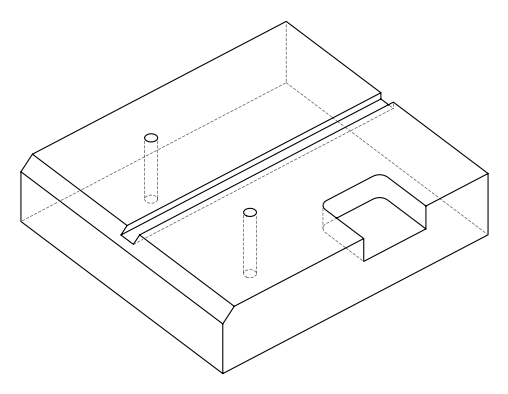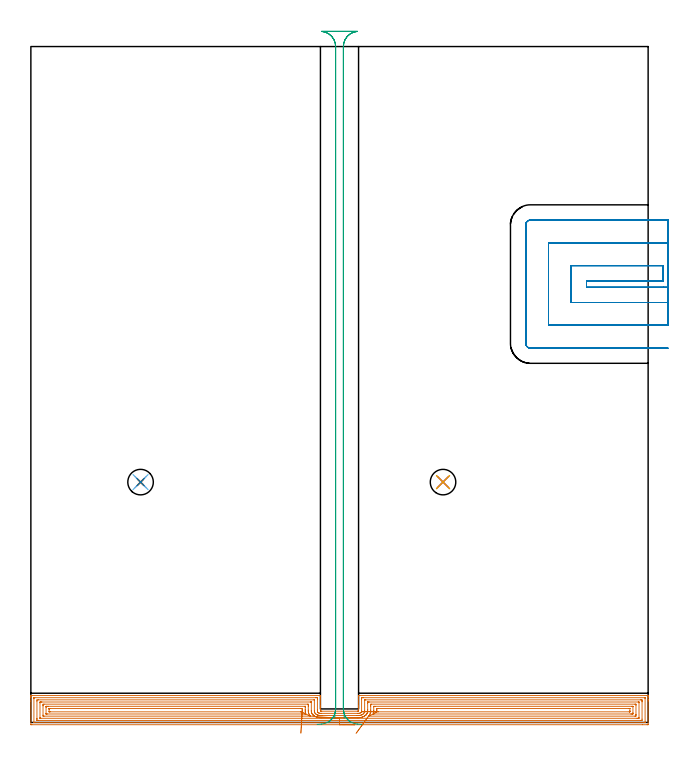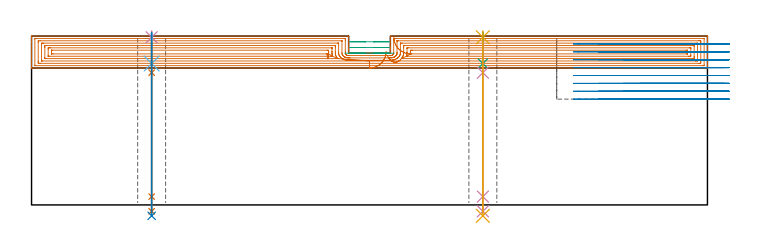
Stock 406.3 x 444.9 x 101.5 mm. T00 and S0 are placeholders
(PLAN: 11 operations, 8 tool changes, 46.5 min)
(1 AREA_MILL | FG_CHAMFER_SURFACE | UGT0205_001 | 22.87 min | 74856 mm3)
(2 MILL_SLOT | SLOT_PARTIAL_RECTANGULAR | UGT0201_094 | Follow Part, ap 5, ae 75% | 15.75 min | 355344 mm3)
(3 MILL_RECTANGULAR_SLOT | SLOT_RECTANGULAR | UGT0201_094 | Follow Part, ap 5, ae 75% | 5.74 min | 111420 mm3)
(4 SPOT_DRILL | STEP1HOLE | NXT0321_9005460120000 | 0.03 min | 0 mm3)
(5 SPOT_DRILL_1 | STEP1HOLE_1 | NXT0321_9005460120000 | 0.03 min | 8 mm3)
(6 DRILL_BLIND_HOLE_INTO_CENTER | STEP1HOLE | NXT0301_081 | 0.08 min | 1437 mm3)
(7 GUN_DRILL_THROUGH_HOLE | STEP1HOLE | UGT0307_007 | 0.52 min | 6720 mm3)
(8 DRILL_TO_ENLARGE_THROUGH_HOLE | STEP1HOLE | UGT0301_291 | 0.44 min | 14287 mm3)
(9 DRILL_BLIND_HOLE_INTO_CENTER_1 | STEP1HOLE_1 | NXT0301_081 | 0.08 min | 1441 mm3)
(10 GUN_DRILL_THROUGH_HOLE_1 | STEP1HOLE_1 | UGT0307_007 | 0.52 min | 6721 mm3)
(11 DRILL_TO_ENLARGE_THROUGH_HOLE_1 | STEP1HOLE_1 | UGT0301_291 | 0.44 min | 14289 mm3)
(TOOL UGT0205_001 | Chamfer Mill 20 x 3 x 45 deg. | D20 FL50 Z2)
(TOOL UGT0201_094 | End mill 20 mm | D20 FL38 Z4)
(TOOL NXT0321_9005460120000 | NC Spot Drill, 142deg, 12mm, Carbide, Uncoated | D12 PA142 FL30 Z2)
(TOOL NXT0301_081 | Carbide Drill 11mm [860.1-1100-033A1-MM 2214] | D11 PA140 FL55 Z2)
(TOOL UGT0307_007 | Gun Drill 10 mm | D10 PA130 FL24 Z1)
(TOOL UGT0301_291 | Twist Drill 16.8 mm | D16.8 PA118 FL125 Z2)
(OP 1 AREA_MILL)
G17 G21 G94 G90
T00 M6
G54
G17 G0 G90 X213.15 Y-1.5 S1061 M3
G43 Z111.5 H0
Z92.3
G94 G1 X213.112 Z91.428 F250.
X212.998 Z90.563
X212.809 Z89.712
X212.547 Z88.88
X212.213 Z88.074
X211.81 Z87.3
X211.342 Z86.564
X210.81 Z85.872
X210.221 Z85.229
X209.578 Z84.64
X208.886 Z84.108
X208.15 Z83.64
X207.376 Z83.237
X206.57 Z82.903
X205.738 Z82.641
X204.886 Z82.452
X204.022 Z82.338
X203.15 Z82.3
X0.629
X0.128 Y-1.495 Z82.303
X0.01 Y-1.492 Z82.306
X0. Y-1.37 Z82.428
Y14.061 Z97.857
Y16.432 Z100.227
Y17.146 Z100.946
Y17.382 Z101.182
X0.003 Y17.543 Z101.336
X0.01 Y17.697 Z101.489
X0.182 Y17.7 Z101.5
X190.185
X190.59 Y17.693 Z101.493
X190.6 Y17.338 Z101.137
Y11.107 Z94.907
Y10.293 Z94.087
Y9.886 Z93.68
Y7.661 Z91.456
Y7.458 Z91.258
Y7.4 Z91.2
X190.718
X191.079 Y7.402 Z91.197
X191.318 Y7.412 Z91.187
X191.358 Y7.411
X191.449 Y7.4 Z91.2
X214.999
X215.032 Y7.405 Z91.194
X215.09 Y7.4 Z91.2
X215.221 Y7.402 Z91.198
X215.582 Y7.4 Z91.2
X215.7
Y7.458 Z91.258
Y7.661 Z91.456
Y9.886 Z93.68
Y10.293 Z94.087
Y11.107 Z94.907
Y17.338 Z101.138
X215.71 Y17.693 Z101.493
X216.115 Y17.7 Z101.5
X406.118
X406.29 Y17.697 Z101.489
X406.297 Y17.543 Z101.336
X406.3 Y17.382 Z101.182
Y17.146 Z100.946
Y16.432 Z100.227
Y15.198 Z98.995
Y14.678 Z98.473
Y14.061 Z97.857
Y-1.11 Z82.688
X406.297 Y-1.373 Z82.425
X406.29 Y-1.492 Z82.306
X406.168 Y-1.499 Z82.299
X405.671 Y-1.5 Z82.3
X402.507
X203.15
Y-0.086 Z83.714
X2.417 Y-0.085 Z83.715
X2.266
X2.057 Y-0.08 Z83.72
X2.013 Y-0.079 Z83.721
X2.008 Y-0.05 Z83.75
X2.004 Y-0.015 Z83.785
X2.001 Y0.176 Z83.976
X2. Y15.964 Z99.764
X2.002 Y16.101 Z99.901
X2.006 Y16.21 Z100.01
X2.01 Y16.276 Z100.076
X2.046 Y16.279 Z100.079
X2.417 Y16.284 Z100.084
X2.567 Y16.285 Z100.085
X187.653
X188.397 Y16.281 Z100.081
X188.554 Y16.279 Z100.079
X188.592 Y16.271 Z100.071
X188.594 Y16.265 Z100.065
X188.598 Y16.235 Z100.035
X188.6 Y15.555 Z99.355
Y15.356 Z99.156
Y8.339 Z92.139
X188.602 Y7.661 Z91.461
X188.605 Y7.457 Z91.257
X188.616 Y7.289 Z91.089
X188.655 Y7.103 Z90.903
X188.725 Y6.928 Z90.728
X188.81 Y6.784 Z90.584
X188.907 Y6.66 Z90.46
X189.035 Y6.531 Z90.331
X189.291 Y6.339 Z90.139
X189.607 Y6.181 Z89.981
X189.819 Y6.106 Z89.906
X190.04 Y6.049 Z89.849
X190.185 Y6.024 Z89.824
X190.388 Y6.001 Z89.801
X190.592 Y5.993 Z89.793
X191.119 Y5.986 Z89.786
X215.221
X215.627 Y5.993 Z89.793
X216.01 Y6.01 Z89.81
X216.115 Y6.024 Z89.824
X216.463 Y6.1 Z89.9
X216.719 Y6.191 Z89.991
X217.009 Y6.339 Z90.139
X217.266 Y6.532 Z90.332
X217.352 Y6.616 Z90.416
X217.49 Y6.784 Z90.584
X217.629 Y7.053 Z90.853
X217.687 Y7.325 Z91.125
X217.695 Y7.661 Z91.461
X217.699 Y7.862 Z91.662
X217.701 Y15.555 Z99.355
X217.702 Y15.753 Z99.553
X217.71 Y15.954 Z99.754
X217.727 Y16.279 Z100.079
X217.903 Y16.282 Z100.082
X218.054 Y16.284 Z100.084
X218.797 Y16.286 Z100.086
X218.947
X403.883 Y16.285 Z100.085
X404.034 Y16.284 Z100.084
X404.243 Y16.28 Z100.08
X404.287 Y16.279 Z100.079
X404.292 Y16.25 Z100.05
X404.296 Y16.215 Z100.015
X404.299 Y16.024 Z99.824
X404.3 Y0.236 Z84.036
X404.298 Y0.099 Z83.899
X404.294 Y-0.01 Z83.79
X404.29 Y-0.077 Z83.723
X404.254 Y-0.079 Z83.721
X403.883 Y-0.084 Z83.716
X403.733 Y-0.085 Z83.715
X203.15 Y-0.086 Z83.714
Y1.328 Z85.128
X5.1 Y1.329 Z85.129
X4.401 Y1.33 Z85.13
X4.205 Y1.332 Z85.132
X4.018 Y1.335 Z85.135
X4.009 Y1.522 Z85.322
X4.003 Y1.721 Z85.521
X4. Y2.399 Z86.199
Y2.6 Z86.4
X4.001 Y14.002 Z97.802
X4.01 Y14.678 Z98.478
X4.016 Y14.864 Z98.664
X5.1 Y14.871 Z98.671
X186.412
X186.518 Y14.87 Z98.67
X186.534
X186.576 Y14.865 Z98.665
X186.599 Y14.687 Z98.487
X186.6 Y14.678 Z98.478
Y7.67 Z91.47
X186.609 Y7.228 Z91.028
X186.706 Y6.784 Z90.584
X186.755 Y6.641 Z90.441
X186.888 Y6.369 Z90.169
X187.023 Y6.15 Z89.95
X187.214 Y5.907 Z89.707
X187.503 Y5.621 Z89.421
X187.755 Y5.43 Z89.23
X188.015 Y5.251 Z89.051
X188.365 Y5.061 Z88.861
X188.397 Y5.045 Z88.845
X188.429 Y5.03 Z88.83
X188.637 Y4.944 Z88.744
X188.815 Y4.879 Z88.679
X189.053 Y4.799 Z88.599
X189.291 Y4.737 Z88.537
X189.672 Y4.656 Z88.456
X190.185 Y4.594 Z88.394
X190.645 Y4.579 Z88.379
X191.079 Y4.575 Z88.375
X191.546 Y4.572 Z88.372
X214.793
X215.221 Y4.575 Z88.375
X215.681 Y4.579 Z88.379
X216.115 Y4.598 Z88.398
X216.515 Y4.638 Z88.438
X217.009 Y4.739 Z88.539
X217.245 Y4.799 Z88.599
X217.875 Y5.03 Z88.83
X217.894 Y5.039 Z88.839
X217.903 Y5.043 Z88.843
X218.246 Y5.228 Z89.028
X218.456 Y5.365 Z89.165
X218.797 Y5.621 Z89.421
X218.946 Y5.761 Z89.561
X219.083 Y5.907 Z89.707
X219.342 Y6.25 Z90.05
X219.453 Y6.461 Z90.261
X219.526 Y6.605 Z90.405
X219.592 Y6.784 Z90.584
X219.614 Y6.86 Z90.66
X219.691 Y7.223 Z91.023
X219.7 Y7.653 Z91.453
Y7.661 Z91.461
Y14.678 Z98.478
X219.703 Y14.787 Z98.587
X219.706 Y14.84 Z98.64
X219.709 Y14.861 Z98.661
X219.798 Y14.864 Z98.664
X220.192 Y14.87 Z98.67
X220.389 Y14.871 Z98.671
X401.2
X401.899 Y14.87 Z98.67
X402.094 Y14.868 Z98.668
X402.282 Y14.865 Z98.665
X402.291 Y14.678 Z98.478
X402.297 Y14.479 Z98.279
X402.3 Y13.801 Z97.601
Y13.6 Z97.4
X402.299 Y2.198 Z85.998
X402.29 Y1.522 Z85.322
X402.284 Y1.335 Z85.135
X401.2 Y1.329 Z85.129
X203.15 Y1.328 Z85.128
Y2.743 Z86.543
X6.537
X6.149 Y2.745 Z86.545
X6.082 Y2.746 Z86.546
X6.018 Y2.749 Z86.549
X6.01 Y2.842 Z86.642
X6. Y3.27 Z87.07
Y12.918 Z96.718
X6.01 Y13.359 Z97.159
X6.027 Y13.45 Z97.25
X6.163 Y13.453 Z97.253
X6.346 Y13.456 Z97.256
X6.888 Y13.457 Z97.257
X7.238
X183.926
X184.278 Y13.456 Z97.256
X184.558 Y13.452 Z97.252
X184.584 Y13.451 Z97.251
X184.59 Y13.418 Z97.218
X184.595 Y13.326 Z97.126
X184.599 Y13.141 Z96.941
X184.601 Y7.876 Z91.676
X184.604 Y7.661 Z91.461
X184.614 Y7.328 Z91.128
X184.621 Y7.158 Z90.958
X184.647 Y6.954 Z90.754
X184.686 Y6.784 Z90.584
X184.82 Y6.29 Z90.09
X184.998 Y5.907 Z89.707
X185.246 Y5.49 Z89.29
X185.558 Y5.115 Z88.915
X185.636 Y5.03 Z88.83
X185.714 Y4.949 Z88.749
X185.803 Y4.866 Z88.666
X185.963 Y4.719 Z88.519
X186.319 Y4.437 Z88.237
X186.609 Y4.243 Z88.043
X186.753 Y4.153 Z87.953
X187.243 Y3.899 Z87.699
X187.503 Y3.778 Z87.578
X187.755 Y3.674 Z87.474
X188.123 Y3.544 Z87.344
X188.397 Y3.463 Z87.263
X189.201 Y3.276 Z87.076
X189.291 Y3.261 Z87.061
X189.308 Y3.259 Z87.059
X189.358 Y3.253 Z87.053
X189.857 Y3.199 Z86.999
X190.185 Y3.177 Z86.977
X190.292 Y3.171 Z86.971
X190.87 Y3.161 Z86.961
X191.079 Y3.158 Z86.958
X191.2 Y3.157 Z86.957
X215.221 Y3.158 Z86.958
X215.34 Y3.159 Z86.959
X215.553 Y3.163 Z86.963
X216.115 Y3.178 Z86.978
X216.21 Y3.182 Z86.982
X216.392 Y3.197 Z86.997
X217.009 Y3.262 Z87.062
X217.022 Y3.263 Z87.063
X217.089 Y3.276 Z87.076
X217.751 Y3.425 Z87.225
X217.903 Y3.463 Z87.263
X218.205 Y3.558 Z87.358
X218.426 Y3.64 Z87.44
X218.797 Y3.782 Z87.582
X219.058 Y3.897 Z87.697
X219.549 Y4.153 Z87.953
X219.638 Y4.206 Z88.006
X219.691 Y4.241 Z88.041
X220.154 Y4.577 Z88.377
X220.305 Y4.693 Z88.493
X220.586 Y4.943 Z88.743
X220.629 Y4.988 Z88.788
X220.666 Y5.03 Z88.83
X221.025 Y5.476 Z89.276
X221.142 Y5.633 Z89.433
X221.297 Y5.907 Z89.707
X221.359 Y6.025 Z89.825
X221.48 Y6.281 Z90.081
X221.593 Y6.673 Z90.473
X221.616 Y6.784 Z90.584
X221.677 Y7.122 Z90.922
X221.692 Y7.453 Z91.253
X221.695 Y7.661 Z91.461
X221.7 Y8.323 Z92.123
Y8.539 Z92.339
Y12.708 Z96.508
X221.701 Y12.924 Z96.724
X221.705 Y13.254 Z97.054
X221.71 Y13.419 Z97.219
X221.714 Y13.451 Z97.251
X221.753 Y13.453 Z97.253
X221.832 Y13.455 Z97.255
X222.374 Y13.457 Z97.257
X222.724
X399.763
X400.151 Y13.455 Z97.255
X400.218 Y13.454 Z97.254
X400.282 Y13.451 Z97.251
X400.29 Y13.358 Z97.158
X400.3 Y12.93 Z96.73
Y3.282 Z87.082
X400.29 Y2.841 Z86.641
X400.273 Y2.749 Z86.549
X400.137 Y2.747 Z86.547
X399.954 Y2.744 Z86.544
X399.412 Y2.743 Z86.543
X399.062
X203.15
X184.035 Y4.164 Z87.964
X184.029 Y4.163 Z87.963
X183.926 Y4.157 Z87.957
X183.922
X8.676
X8.23 Y4.161 Z87.961
X8.019 Y4.164 Z87.964
X8.01 Y4.285 Z88.085
X8.001 Y4.815 Z88.615
X8. Y10.956 Z94.756
X8.001 Y11.17 Z94.97
X8.008 Y11.825 Z95.625
X8.018 Y12.036 Z95.836
X8.68 Y12.043 Z95.843
X182.138
X182.572 Y12.036 Z95.836
X182.59 Y11.897 Z95.697
X182.597 Y11.596 Z95.396
X182.599 Y11.17 Z94.97
X182.6 Y10.717 Z94.517
X182.601 Y8.084 Z91.884
X182.608 Y7.661 Z91.461
X182.619 Y7.189 Z90.989
X182.666 Y6.784 Z90.584
X182.727 Y6.502 Z90.302
X182.832 Y6.103 Z89.903
X182.898 Y5.907 Z89.707
X183.032 Y5.6 Z89.4
X183.355 Y5.03 Z88.83
X183.445 Y4.886 Z88.686
X183.58 Y4.712 Z88.512
X183.926 Y4.292 Z88.092
X184.018 Y4.192 Z87.992
X184.03 Y4.175 Z87.975
X184.035 Y4.164 Z87.964
X180.931 Y5.585 Z89.385
X180.896 Y5.578 Z89.378
X180.806 Y5.575 Z89.375
X180.691 Y5.572 Z89.372
X180.35 Y5.571 Z89.371
X179.798
X10.807
X10.464 Y5.572 Z89.372
X10.122 Y5.575 Z89.375
X10.026 Y5.578 Z89.378
X10.009 Y5.581 Z89.381
X10.006 Y5.596 Z89.396
X10.003 Y5.634 Z89.434
X10.001 Y5.755 Z89.555
X10. Y5.907 Z89.707
X10.001 Y9.871 Z93.671
X10.005 Y10.293 Z94.093
X10.01 Y10.52 Z94.32
X10.017 Y10.622 Z94.422
X10.126 Y10.625 Z94.425
X10.464 Y10.627 Z94.427
X11.016 Y10.629 Z94.429
X11.359
X180.464 Y10.628 Z94.428
X180.555 Y10.627 Z94.427
X180.582 Y10.625 Z94.425
X180.59 Y10.623 Z94.423
X180.593 Y10.608 Z94.408
X180.597 Y10.538 Z94.338
X180.599 Y10.293 Z94.093
X180.6 Y10.047 Z93.847
Y8.539 Z92.339
X180.601 Y8.292 Z92.092
X180.605 Y7.661 Z91.461
X180.609 Y7.407 Z91.207
X180.625 Y7.093 Z90.893
X180.66 Y6.784 Z90.584
X180.721 Y6.42 Z90.22
X180.931 Y5.585 Z89.385
X178.561 Y6.992 Z90.792
X178.352 Y6.99 Z90.79
X177.667 Y6.986 Z90.786
X177.462 Y6.985 Z90.785
X12.942
X12.253 Y6.987 Z90.787
X12.043 Y6.99 Z90.79
X12.01 Y6.992 Z90.792
X12.007 Y7.002 Z90.802
X12.002 Y7.03 Z90.83
X12. Y8.539 Z92.339
X12.001 Y8.786 Z92.586
X12.006 Y9.034 Z92.834
X12.01 Y9.197 Z92.997
X12.022 Y9.208 Z93.008
X12.038 Y9.211 Z93.011
X12.08 Y9.213 Z93.013
X12.253 Y9.214 Z93.014
X12.458 Y9.215 Z93.015
X177.667 Y9.214 Z93.014
X177.874 Y9.213 Z93.013
X178.561 Y9.208 Z93.008
X178.598 Y8.539 Z92.339
X178.599 Y8.501 Z92.301
X178.6 Y7.661 Z91.461
X178.599 Y7.625 Z91.425
X178.561 Y6.992 Z90.792
X178.523 Y6.35 Z90.204
X178.482 Y5.658 Z89.673
X178.438 Y4.924 Z89.205
X178.392 Y4.151 Z88.803
X178.344 Y3.346 Z88.47
X178.295 Y2.515 Z88.208
X178.244 Y1.665 Z88.02
X178.193 Y0.801 Z87.907
X178.141 Y-0.069 Z87.87
X178.09 Y-0.939 Z87.908
X178.038 Y-1.802 Z88.023
X177.988 Y-2.652 Z88.213
X177.938 Y-3.482 Z88.476
X177.891 Y-4.287 Z88.81
X177.845 Y-5.059 Z89.214
X177.801 Y-5.793 Z89.683
X177.76 Y-6.483 Z90.215
X177.722 Y-7.125 Z90.805
G0 X214.054 Y-7.212 Z89.46
G1 X214.393 Y-6.743 Z88.807
X214.764 Y-6.23 Z88.207
X215.164 Y-5.676 Z87.664
X215.59 Y-5.087 Z87.183
X216.039 Y-4.465 Z86.767
X216.508 Y-3.817 Z86.419
X216.993 Y-3.146 Z86.143
X217.489 Y-2.459 Z85.939
X217.995 Y-1.759 Z85.811
X218.505 Y-1.054 Z85.758
X219.016 Y-0.347 Z85.781
X219.524 Y0.356 Z85.88
X220.024 Y1.049 Z86.054
X220.514 Y1.726 Z86.303
X220.99 Y2.384 Z86.623
X221.447 Y3.017 Z87.012
X221.883 Y3.619 Z87.468
X222.293 Y4.188 Z87.988
X222.312 Y4.214 Z88.014
X222.343 Y4.252 Z88.052
X222.374 Y4.289 Z88.089
X222.705 Y4.705 Z88.505
X222.951 Y5.03 Z88.83
X223.066 Y5.228 Z89.028
X223.268 Y5.593 Z89.393
X223.365 Y5.812 Z89.612
X223.403 Y5.907 Z89.707
X223.574 Y6.484 Z90.284
X223.631 Y6.784 Z90.584
X223.672 Y7.021 Z90.821
X223.685 Y7.252 Z91.052
X223.693 Y7.661 Z91.461
X223.699 Y8.116 Z91.916
X223.7 Y10.746 Z94.546
X223.703 Y11.17 Z94.97
X223.708 Y11.615 Z95.415
X223.727 Y12.036 Z95.836
X224.166 Y12.043 Z95.843
X397.624
X398.07 Y12.039 Z95.839
X398.281 Y12.036 Z95.836
X398.29 Y11.915 Z95.715
X398.299 Y11.385 Z95.185
X398.3 Y5.244 Z89.044
X398.299 Y5.03 Z88.83
X398.292 Y4.375 Z88.175
X398.282 Y4.164 Z87.964
X398.069 Y4.161 Z87.961
X397.624 Y4.157 Z87.957
X222.374 Y4.158 Z87.958
X222.369
X222.293 Y4.188 Z87.988
X225.369 Y5.582 Z89.382
X225.37 Y5.599 Z89.399
X225.452 Y5.907 Z89.707
X225.556 Y6.294 Z90.094
X225.646 Y6.784 Z90.584
X225.674 Y7.055 Z90.855
X225.693 Y7.661 Z91.461
X225.698 Y7.909 Z91.709
X225.702 Y10.293 Z94.093
X225.704 Y10.534 Z94.334
X225.71 Y10.614 Z94.414
X225.78 Y10.622 Z94.422
X225.95 Y10.624 Z94.424
X226.503 Y10.628 Z94.428
X395.493 Y10.629 Z94.429
X395.836 Y10.628 Z94.428
X396.178 Y10.625 Z94.425
X396.274 Y10.622 Z94.422
X396.291 Y10.619 Z94.419
X396.294 Y10.604 Z94.404
X396.297 Y10.566 Z94.366
X396.299 Y10.445 Z94.245
X396.3 Y10.293 Z94.093
X396.299 Y6.329 Z90.129
X396.295 Y5.907 Z89.707
X396.29 Y5.68 Z89.48
X396.283 Y5.578 Z89.378
X396.174 Y5.575 Z89.375
X395.836 Y5.573 Z89.373
X395.284 Y5.571 Z89.371
X394.941
X225.95 Y5.572 Z89.372
X225.395 Y5.575 Z89.375
X225.377 Y5.578 Z89.378
X225.369 Y5.582 Z89.382
X227.739 Y6.992 Z90.792
X227.702 Y7.661 Z91.461
X227.701 Y7.699 Z91.499
Y8.539 Z92.339
Y8.575 Z92.375
X227.739 Y9.208 Z93.008
X227.948 Y9.21 Z93.01
X228.633 Y9.214 Z93.014
X228.838
X393.358 Y9.215 Z93.015
X394.047 Y9.213 Z93.013
X394.257 Y9.21 Z93.01
X394.29 Y9.208 Z93.008
X394.293 Y9.198 Z92.998
X394.298 Y9.17 Z92.97
X394.3 Y7.661 Z91.461
X394.299 Y7.414 Z91.214
X394.294 Y7.166 Z90.966
X394.29 Y7.003 Z90.803
X394.278 Y6.992 Z90.792
X394.262 Y6.989 Z90.789
X394.22 Y6.987 Z90.787
X394.047 Y6.986 Z90.786
X393.842 Y6.985 Z90.785
X228.633 Y6.986 Z90.786
X228.426 Y6.987 Z90.787
X227.739 Y6.992 Z90.792
X226.867 Y6.999 Z90.838
X226.004 Y7.007 Z90.958
X225.153 Y7.014 Z91.154
X224.324 Y7.02 Z91.423
X223.52 Y7.027 Z91.764
X222.75 Y7.033 Z92.173
X222.018 Y7.039 Z92.648
X221.33 Y7.045 Z93.185
X220.692 Y7.05 Z93.779
X220.108 Y7.055 Z94.427
X219.583 Y7.059 Z95.124
X219.12 Y7.063 Z95.863
X218.724 Y7.066 Z96.64
X218.396 Y7.069 Z97.449
X218.141 Y7.071 Z98.283
X217.959 Y7.073 Z99.136
X217.852 Z100.002
X217.821 Y7.074 Z100.874
G0 Z111.5
M5
M2
(OP 2 MILL_SLOT)
G17 G21 G94 G90
T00 M6
G54
G17 G0 G90 X419.3 Y286.4 S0 M3
G43 Z111.5 H0
Z96.762
G94 G1 X416.3 F250.
X365.7 F500.
Y290.7
X416.3
Y300.7
X355.7
Y276.4
X416.3
X419.3 F250.
Y315.7
X416.3
X340.7 F500.
Y261.4
X416.3
X419.3 F250.
Y330.7
X416.3
X328.9 F500.
G3 X325.7 Y327.5 R3.2
G1 Y249.6
G3 X328.9 Y246.4 R3.2
G1 X416.3
X419.3 F250.
G0 Y286.4 Z92.025
G1 X416.3
X365.7 F500.
Y290.7
X416.3
Y300.7
X355.7
Y276.4
X416.3
X419.3 F250.
Y315.7
X416.3
X340.7 F500.
Y261.4
X416.3
X419.3 F250.
Y330.7
X416.3
X328.9 F500.
G3 X325.7 Y327.5 R3.2
G1 Y249.6
G3 X328.9 Y246.4 R3.2
G1 X416.3
X419.3 F250.
G0 Y286.4 Z87.287
G1 X416.3
X365.7 F500.
Y290.7
X416.3
Y300.7
X355.7
Y276.4
X416.3
X419.3 F250.
Y315.7
X416.3
X340.7 F500.
Y261.4
X416.3
X419.3 F250.
Y330.7
X416.3
X328.9 F500.
G3 X325.7 Y327.5 R3.2
G1 Y249.6
G3 X328.9 Y246.4 R3.2
G1 X416.3
X419.3 F250.
G0 Y286.4 Z82.55
G1 X416.3
X365.7 F500.
Y290.7
X416.3
Y300.7
X355.7
Y276.4
X416.3
X419.3 F250.
Y315.7
X416.3
X340.7 F500.
Y261.4
X416.3
X419.3 F250.
Y330.7
X416.3
X328.9 F500.
G3 X325.7 Y327.5 R3.2
G1 Y249.6
G3 X328.9 Y246.4 R3.2
G1 X416.3
X419.3 F250.
G0 Y286.4 Z77.812
G1 X416.3
X365.7 F500.
Y290.7
X416.3
Y300.7
X355.7
Y276.4
X416.3
X419.3 F250.
Y315.7
X416.3
X340.7 F500.
Y261.4
X416.3
X419.3 F250.
Y330.7
X416.3
X328.9 F500.
G3 X325.7 Y327.5 R3.2
G1 Y249.6
G3 X328.9 Y246.4 R3.2
G1 X416.3
X419.3 F250.
G0 Y286.4 Z73.075
G1 X416.3
X365.7 F500.
Y290.7
X416.3
Y300.7
X355.7
Y276.4
X416.3
X419.3 F250.
Y315.7
X416.3
X340.7 F500.
Y261.4
X416.3
X419.3 F250.
Y330.7
X416.3
X328.9 F500.
G3 X325.7 Y327.5 R3.2
G1 Y249.6
G3 X328.9 Y246.4 R3.2
G1 X416.3
X419.3 F250.
G0 Y286.4 Z68.337
G1 X416.3
X365.7 F500.
Y290.7
X416.3
Y300.7
X355.7
Y276.4
X416.3
X419.3 F250.
Y315.7
X416.3
X340.7 F500.
Y261.4
X416.3
X419.3 F250.
Y330.7
X416.3
X328.9 F500.
G3 X325.7 Y327.5 R3.2
G1 Y249.6
G3 X328.9 Y246.4 R3.2
G1 X416.3
X419.3 F250.
G0 Y286.4 Z63.6
G1 X416.3
X365.7 F500.
Y290.7
X416.3
Y300.7
X355.7
Y276.4
X416.3
X419.3 F250.
Y315.7
X416.3
X340.7 F500.
Y261.4
X416.3
X419.3 F250.
Y330.7
X416.3
X328.9 F500.
G3 X325.7 Y327.5 R3.2
G1 Y249.6
G3 X328.9 Y246.4 R3.2
G1 X416.3
X419.3 F250.
G0 Z111.5
M5
M2
(OP 3 MILL_RECTANGULAR_SLOT)
G17 G21 G94 G90
T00 M6
G54
G17 G0 G90 X206.204 Y2.767 S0 M3
G43 Z111.5 H0
Z98.067
G94 G1 Y5.767 F250.
G2 X205.7 Y8.9 R10. F500.
G1 Y444.9
G2 X214.926 Y454.87 R10.
G1 Y454.9
X191.374
Y454.87
G2 X200.6 Y444.9 R10.
G1 Y8.9
G2 X200.096 Y5.767 R10.
G1 Y2.767 F250.
G0 Z111.5
X210.128 Y0.071
Z94.633
G1 X208.158 Y2.333
G2 X205.7 Y8.9 R10. F500.
G1 Y444.9
G2 X214.926 Y454.87 R10.
G1 Y454.9
X191.374
Y454.87
G2 X200.6 Y444.9 R10.
G1 Y8.9
G2 X198.142 Y2.333 R10.
G1 X196.172 Y0.071 F250.
G0 Z111.5
X217.904 Y-1.305
Z91.2
G1 X214.913 Y-1.069
G2 X205.7 Y8.9 R10. F500.
G1 Y444.9
G2 X214.926 Y454.87 R10.
G1 Y454.9
X191.374
Y454.87
G2 X200.6 Y444.9 R10.
G1 Y8.9
G2 X191.396 Y-1.068 R10.
G1 X188.405 Y-1.307 F250.
G0 Z111.5
M5
M2
(OP 4 SPOT_DRILL)
G17 G21 G94 G90
T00 M6
G54
G17 G0 G90 X72.2 Y158.2 S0 M3
G43 Z111.5 H0
G94 G81 G98 Z100.777 F250. R104.5
G80
M5
M2
(OP 5 SPOT_DRILL_1)
G17 G21 G94 G90
T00 M6
G54
G17 G0 G90 X271.3 Y158.2 S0 M3
G43 Z111.5 H0
G94 G81 G98 Z100.777 F250. R104.5
G80
M5
M2
(OP 6 DRILL_BLIND_HOLE_INTO_CENTER)
G17 G21 G94 G90
T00 M6
G54
G17 G0 G90 X72.2 Y158.2 S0 M3
G43 Z111.5 H1
G94 G81 G98 Z85. F250. R103.5
G80
M5
M2
(OP 7 GUN_DRILL_THROUGH_HOLE)
G17 G21 G94 G90
T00 M6
G54
G17 G0 G90 X72.2 Y158.2 M8
G43 Z111.5 H0
Z97.53
S716 M3
G94 G1 Z79.488 F125. M26
G4 X.084
Z5. F250.
G4 X.084
Z-3.832 F125.
G4 X.084
M5
M9
G0 Z97.53
Z111.5
M2
(OP 8 DRILL_TO_ENLARGE_THROUGH_HOLE)
G17 G21 G94 G90
T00 M6
G54
G17 G0 G90 X72.2 Y158.2 S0 M3
G43 Z111.5 H0
G94 G73 G98 Z-6.547 F250. Q15.435 R103.5
G80
M5
M2
(OP 9 DRILL_BLIND_HOLE_INTO_CENTER_1)
G17 G21 G94 G90
T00 M6
G54
G17 G0 G90 X271.3 Y158.2 S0 M3
G43 Z111.5 H1
G94 G81 G98 Z85. F250. R103.5
G80
M5
M2
(OP 10 GUN_DRILL_THROUGH_HOLE_1)
G17 G21 G94 G90
T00 M6
G54
G17 G0 G90 X271.3 Y158.2 M8
G43 Z111.5 H0
Z97.53
S716 M3
G94 G1 Z79.488 F125. M26
G4 X.084
Z5. F250.
G4 X.084
Z-3.832 F125.
G4 X.084
M5
M9
G0 Z97.53
Z111.5
M2
(OP 11 DRILL_TO_ENLARGE_THROUGH_HOLE_1)
G17 G21 G94 G90
T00 M6
G54
G17 G0 G90 X271.3 Y158.2 S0 M3
G43 Z111.5 H0
G94 G73 G98 Z-6.547 F250. Q15.435 R103.5
G80
M5
M2
